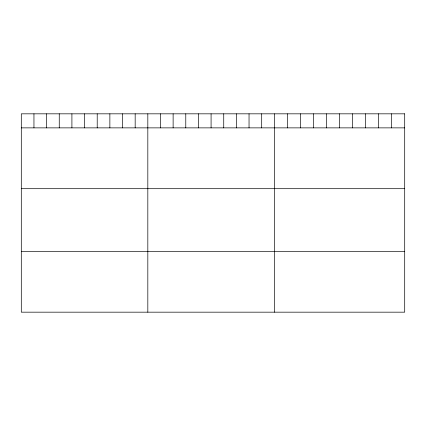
<?xml version="1.0" encoding="UTF-8"?>
<svg xmlns="http://www.w3.org/2000/svg" width="426" height="426" viewBox="0 0 426 426"><rect width="100%" height="100%" fill="white"/><g stroke="black" fill="none" stroke-linecap="round" stroke-linejoin="round"><path stroke-width="0.64" d="M21.3 127.869L404.7 127.869M21.3 188.691L404.7 188.691M21.3 251.351L404.7 251.351M391.664 113.827L391.664 127.869M378.629 113.827L378.629 127.869M365.593 113.827L365.593 127.869M352.558 113.827L352.558 127.869M339.522 113.827L339.522 127.869M326.486 113.827L326.486 127.869M313.451 113.827L313.451 127.869M300.415 113.827L300.415 127.869M287.38 113.827L287.38 127.869M274.344 113.827L274.344 312.173M261.692 113.827L261.692 127.869M249.04 113.827L249.04 127.869M236.387 113.827L236.387 127.869M223.735 113.827L223.735 127.869M211.083 113.827L211.083 127.869M198.431 113.827L198.431 127.869M185.779 113.827L185.779 127.869M173.126 113.827L173.126 127.869M160.474 113.827L160.474 127.869M147.822 113.827L147.822 312.173M135.17 113.827L135.17 127.869M122.518 113.827L122.518 127.869M109.865 113.827L109.865 127.869M97.213 113.827L97.213 127.869M84.561 113.827L84.561 127.869M71.909 113.827L71.909 127.869M59.257 113.827L59.257 127.869M46.604 113.827L46.604 127.869M33.952 113.827L33.952 127.869M404.7 113.827L21.3 113.827L21.3 312.173L404.7 312.173L404.7 113.827"/></g></svg>
